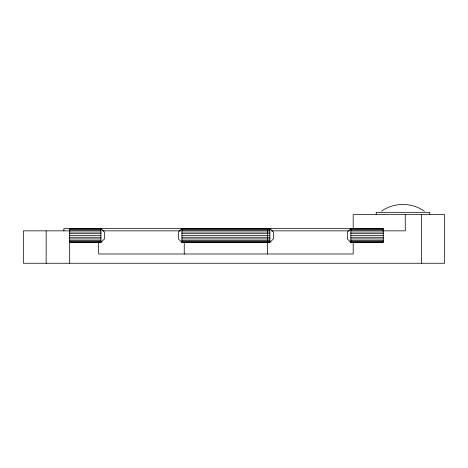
<?xml version="1.0" encoding="UTF-8"?>
<svg xmlns="http://www.w3.org/2000/svg" width="468" height="468" viewBox="0 0 468 468"><rect width="100%" height="100%" fill="white"/><g stroke="black" fill="none" stroke-linecap="round" stroke-linejoin="round"><path stroke-width="0.7" d="M100.93 242.418L104.399 238.949L104.399 232.005L100.93 228.536L100.93 242.418L69.685 242.418M269.872 242.418L273.341 238.949L273.341 232.005L269.872 228.536L269.872 242.418L181.929 242.418L178.454 238.949L178.454 232.005L181.929 228.536L181.929 242.418M381.508 211.15C394.05 202.24 411.834 202.24 424.377 211.15M69.685 228.77L100.93 228.77M181.929 228.77L269.872 228.77M350.871 228.77L383.269 228.77M69.685 229.466L100.93 229.466M181.929 229.466L269.872 229.466M350.871 229.466L383.269 229.466M69.685 230.566L100.93 230.566M181.929 230.566L269.872 230.566M350.871 230.566L383.269 230.566M70.001 230.847L23.4 230.847L23.4 263.25L444.6 263.25L444.6 214.648L353.188 214.648L353.188 228.735M102.51 230.847L180.712 230.847M271.335 230.847L349.555 230.847M382.836 230.847L405.259 230.847L405.259 214.648M69.685 232.005L100.93 232.005M181.929 232.005L269.872 232.005M350.871 232.005L383.269 232.005M69.685 233.678L100.93 233.678M181.929 233.678L269.872 233.678M350.871 233.678L383.269 233.678M69.685 235.48L100.93 235.48M181.929 235.48L269.872 235.48M350.871 235.48L383.269 235.48M69.685 237.276L100.93 237.276M181.929 237.276L269.872 237.276M350.871 237.276L383.269 237.276M69.685 238.949L100.93 238.949M181.929 238.949L269.872 238.949M350.871 238.949L383.269 238.949M69.685 240.388L100.93 240.388M181.929 240.388L269.872 240.388M350.871 240.388L383.269 240.388M69.685 241.488L100.93 241.488M181.929 241.488L269.872 241.488M350.871 241.488L383.269 241.488M69.685 242.184L100.93 242.184M181.929 242.184L269.872 242.184M350.871 242.184L383.269 242.184M350.871 242.418L350.871 228.536L347.402 232.005L347.402 238.949L350.871 242.418L383.269 242.418L383.269 228.536L63.9 228.536L63.9 230.847M429.677 214.648L429.677 212.337L376.208 212.337L376.208 214.648M421.457 214.648L421.457 263.25M353.188 242.184L353.188 253.989L98.613 253.989L98.613 241.979M267.556 228.536L267.556 253.989M184.246 242.184L184.246 253.989M69.685 228.536L69.685 263.25M46.157 230.847L46.157 263.25"/></g></svg>
